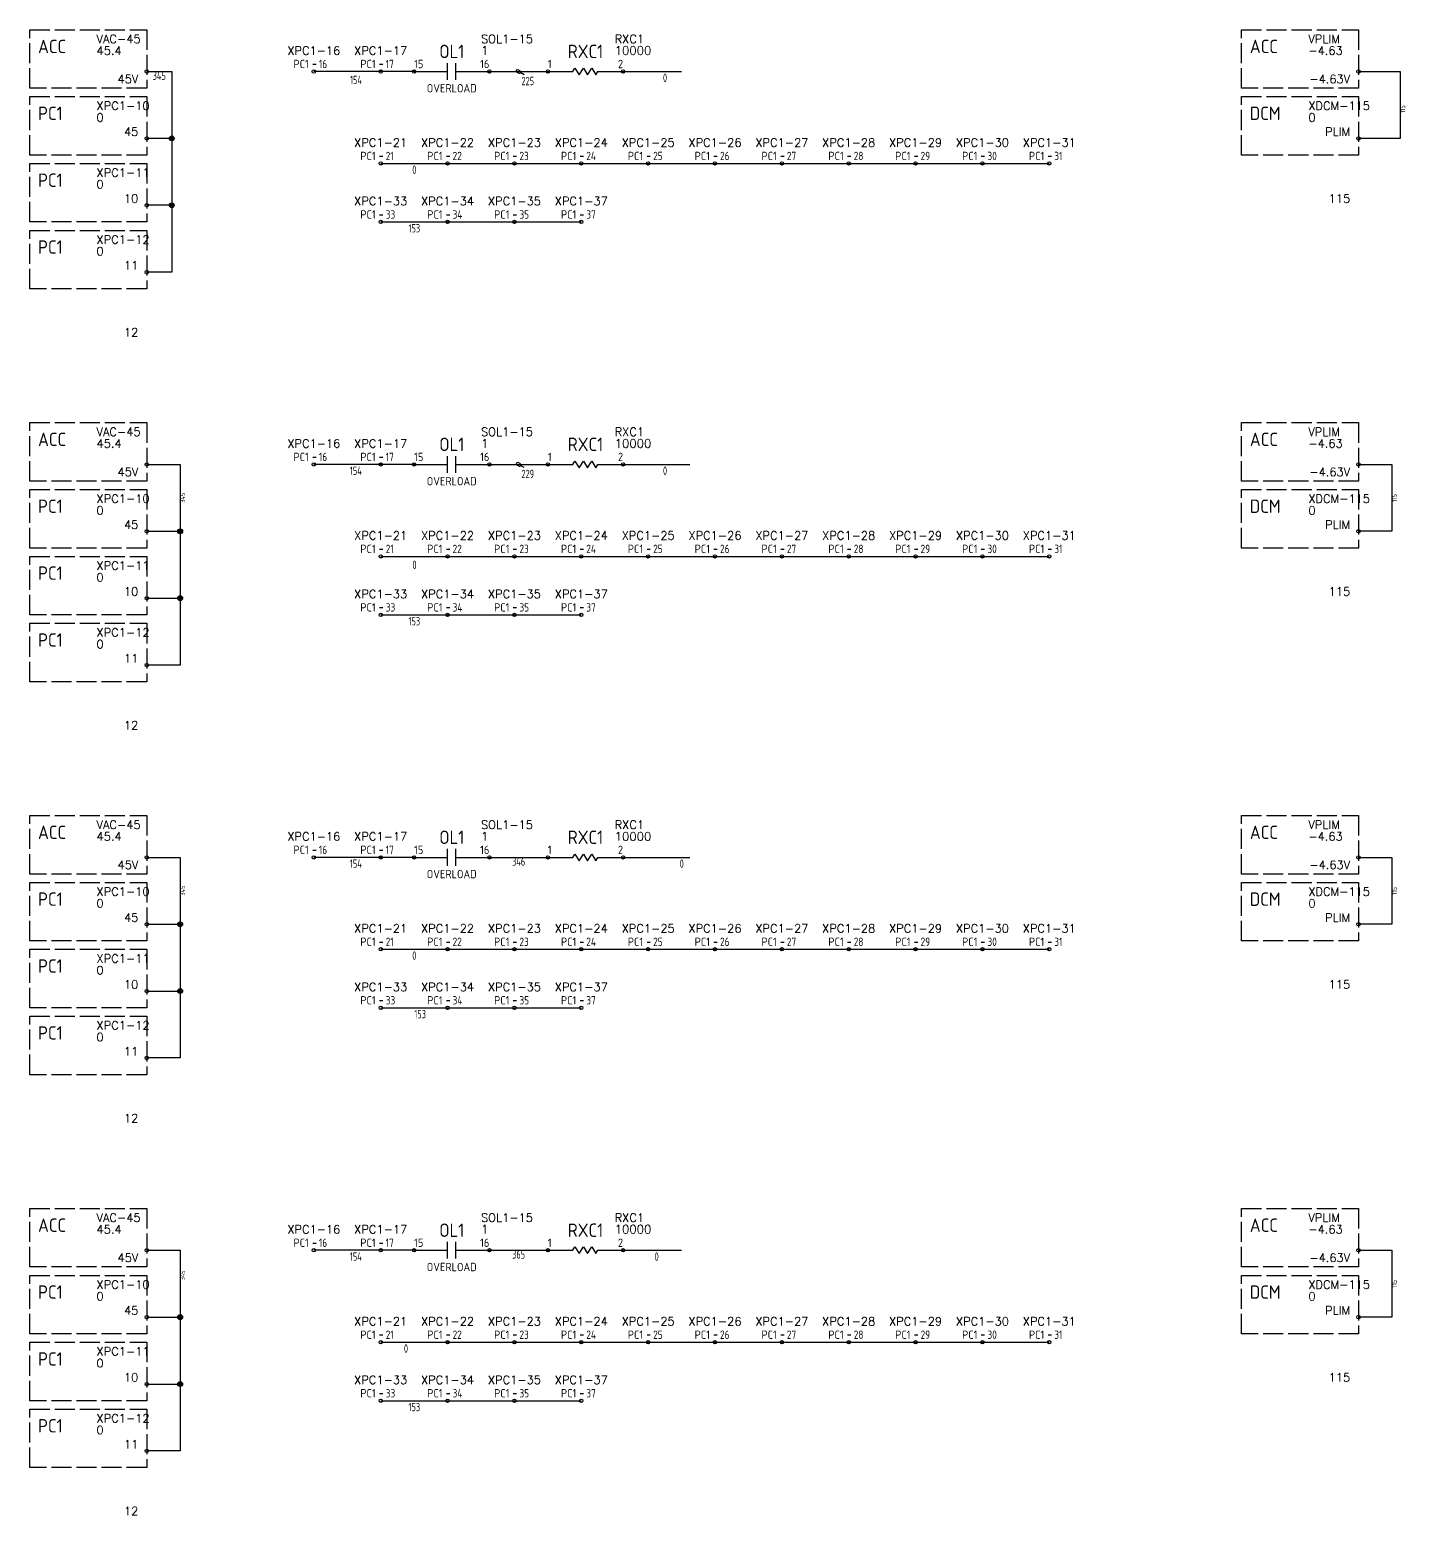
# Model space of a CAD drawing. Header units: millimetres. Extents: x -192 to 1556, y 0 to 646.
# Drawn here: x 1145 to 1556.5, y 170.8 to 615 of the extents above; entities that cross this region are included whole.
import ezdxf
from ezdxf.enums import TextEntityAlignment as Align

# ---------------------------------------------------------------- set-up
doc = ezdxf.new("R2010")
doc.units = ezdxf.units.MM
doc.header["$LTSCALE"] = 0.5
doc.linetypes.add('ACAD_ISO02W100', pattern=[15, 12, -3])
for name, color, linetype in [('NETLIST', 50, 'Continuous'), ('SYMS', 7, 'Continuous'), ('WIREFIXED', 7, 'Continuous'), ('WIRENO', 7, 'Continuous'), ('WIRES', 7, 'Continuous')]:
    doc.layers.add(name, color=color, linetype=linetype)
doc.styles.get("Standard").update_dxf_attribs({"font": 'txt.shx', "bigfont": 'gbcbig.shx'})
doc.styles.add('WD_IEC', font='isocp2.shx', dxfattribs={"width": 0.9, "height": 4})

# ---------------------------------------------------------------- blocks, each defined once
blk = doc.blocks.new('DCM-1')
at = {"linetype": 'ACAD_ISO02W100'}
blk.add_lwpolyline([(-35, 12.5), (0, 12.5), (0, -5), (-35, -5)], close=True, dxfattribs=at)
blk.add_circle((0, 0), 0.5)
at = {"style": 'WD_IEC'}
for tag, height, flags, p in [('LOC', 4, 1, (-32.5, 14.5)), ('DESC1', 3, 9, (-32.5, 2.5))]:
    blk.add_attdef(tag, text='', height=height, dxfattribs=dict(at, flags=flags)).set_placement(p, align=Align.MIDDLE_LEFT)
blk.add_attdef('TAG1', text='', height=4, dxfattribs=at).set_placement((-32.5, 7.5), align=Align.MIDDLE_LEFT)
at = {"style": 'WD_IEC', "flags": 1}
blk.add_attdef('X1TERM01', (0, 0), '', height=0.5, dxfattribs=at)
blk.add_attdef('TERMDESC01', text='', height=2.5).set_placement((-2.5, -1), align=Align.TOP_RIGHT)
blk.add_attdef('TERM01', text='', height=2.5).set_placement((-2.5, -20), align=Align.BOTTOM_RIGHT)
at = {"layer": 'NETLIST'}
for tag, p in [('NETTAG', (-15, 8.5)), ('NETVALUE', (-15, 5))]:
    blk.add_attdef(tag, p, '', height=2.5, dxfattribs=at)
blk = doc.blocks.new('WDDOT')
for radius in [0.72, 0.449, 0.223]:
    blk.add_circle((0, 0), radius)
blk = doc.blocks.new('WD_WNH2')
at = {"linetype": 'Continuous', "style": 'WD_IEC', "width": 0.8}
blk.add_attdef('WIRENO', text='', height=2.5, dxfattribs=at).set_placement((0, 0), align=Align.TOP_CENTER)
at = {"style": 'WD_IEC', "flags": 1}
for tag, p in [('W02USER', (0, -1.21)), ('W03USER', (0, -1.33)), ('W04USER', (0, -1.46)), ('W05USER', (0, -1.58)), ('W06USER', (0, -1.71)), ('W07USER', (0, -1.83)), ('W08USER', (0, -1.96)), ('W09USER', (0, -2.08)), ('W01USER', (0, -1.08)), ('W10USER', (0, -2.21))]:
    blk.add_attdef(tag, text='', height=0.08, dxfattribs=at).set_placement(p, align=Align.CENTER)
blk = doc.blocks.new('WD_WNV2')
at = {"linetype": 'Continuous', "style": 'WD_IEC', "width": 0.8}
blk.add_attdef('WIRENO', text='', height=1.5, rotation=90, dxfattribs=at).set_placement((0, 0), align=Align.TOP_CENTER)
at = {"style": 'WD_IEC', "flags": 1}
for tag, p in [('W01USER', (1.86, -1.08)), ('W02USER', (1.86, -1.21)), ('W03USER', (1.86, -1.33)), ('W04USER', (1.86, -1.46)), ('W05USER', (1.86, -1.58)), ('W06USER', (1.86, -1.71)), ('W07USER', (1.86, -1.83)), ('W08USER', (1.86, -1.96)), ('W09USER', (1.86, -2.08)), ('W10USER', (1.86, -2.21))]:
    blk.add_attdef(tag, text='', height=0.08, dxfattribs=at).set_placement(p, align=Align.CENTER)
blk = doc.blocks.new('TBH-1')
blk.add_line((-0.33, 2.17), (0.65, 2.17))
blk.add_circle((0, 0), 0.5)
at = {"style": 'WD_IEC', "flags": 1}
blk.add_attdef('LOC', text='', height=4, dxfattribs=at).set_placement((-15, 7.5), align=Align.MIDDLE_LEFT)
at = {"style": 'WD_IEC'}
blk.add_attdef('TAG1', text='', height=2.5, dxfattribs=at).set_placement((-1.5, 1), align=Align.RIGHT)
at = {"style": 'WD_IEC', "flags": 1}
blk.add_attdef('X1TERM01', (0, 0), '', height=0.5, dxfattribs=at)
at = {"style": 'WD_IEC', "width": 0.9}
blk.add_attdef('TERM01', (1.5, 1), '', height=2.5, dxfattribs=at)
at = {"layer": 'NETLIST'}
for tag, p in [('NETTAG', (0, 5)), ('NETVALUE', (0, -2.5))]:
    blk.add_attdef(tag, text='', height=2.5, dxfattribs=at).set_placement(p, align=Align.CENTER)
blk = doc.blocks.new('CONTACT-NO')
for p, q in [((2.5, 0), (12.5, 0)), ((12.5, -2.5), (12.5, 2.5)), ((15, -2.5), (15, 2.5)), ((15, 0), (25, 0))]:
    blk.add_line(p, q)
for centre in [(2.5, 0), (25, 0)]:
    blk.add_circle(centre, 0.5)
at = {"style": 'WD_IEC', "flags": 1}
blk.add_attdef('LOC', text='', height=4, dxfattribs=at).set_placement((13.75, 11), align=Align.MIDDLE_CENTER)
at = {"style": 'WD_IEC'}
for tag, height, p in [('TAG1', 4, (13.75, 6)), ('DESC1', 2.5, (13.75, -5))]:
    blk.add_attdef(tag, text='', height=height, dxfattribs=at).set_placement(p, align=Align.MIDDLE_CENTER)
for tag, p, height, flags in [('X4TERM01', (2.5, 0), 0.64, 1), ('TERM01', (2.5, 1), 2.5, 8), ('X1TERM02', (25, 0), 0.64, 1)]:
    blk.add_attdef(tag, p, '', height=height, dxfattribs=dict(at, flags=flags))
at = {"style": 'WD_IEC', "flags": 8}
blk.add_attdef('TERM02', text='', height=2.5, dxfattribs=at).set_placement((25, 1), align=Align.RIGHT)
at = {"layer": 'NETLIST'}
for tag, p, height in [('NETTAG', (22.5, 8.5), 2.5), ('NETVALUE', (22.5, 5), 2.56)]:
    blk.add_attdef(tag, p, '', height=height, dxfattribs=at)
blk = doc.blocks.new('RESISTOR-1')
for p, q in [((0, 0), (7.5, 0)), ((7.5, 0), (8.12, 1)), ((8.12, 1), (9.38, -1)), ((9.38, -1), (10.62, 1)), ((10.62, 1), (11.88, -1)), ((11.88, -1), (13.12, 1)), ((13.12, 1), (14.38, -1)), ((14.38, -1), (15, 0)), ((15, 0), (22.5, 0))]:
    blk.add_line(p, q)
for centre in [(0, 0), (22.5, 0)]:
    blk.add_circle(centre, 0.5)
at = {"style": 'WD_IEC', "flags": 1}
blk.add_attdef('LOC', text='', height=4, dxfattribs=at).set_placement((11.25, 11), align=Align.MIDDLE_CENTER)
at = {"style": 'WD_IEC'}
for tag, height, p in [('TAG1', 4, (11.25, 6)), ('DESC1', 2.5, (10.75, -3))]:
    blk.add_attdef(tag, text='', height=height, dxfattribs=at).set_placement(p, align=Align.MIDDLE_CENTER)
for tag, p, height, flags in [('X4TERM01', (0, 0), 0.64, 1), ('TERM01', (0, 1), 2.5, 8), ('X1TERM02', (22.5, 0), 0.64, 1)]:
    blk.add_attdef(tag, p, '', height=height, dxfattribs=dict(at, flags=flags))
at = {"style": 'WD_IEC', "flags": 8}
blk.add_attdef('TERM02', text='', height=2.5, dxfattribs=at).set_placement((22.5, 1), align=Align.RIGHT)
at = {"layer": 'NETLIST'}
for tag, p, height in [('NETTAG', (20, 8.5), 2.5), ('NETVALUE', (20, 5), 2.56)]:
    blk.add_attdef(tag, p, '', height=height, dxfattribs=at)

msp = doc.modelspace()

# ---------------------------------------------------------------- linework, layer by layer
at = {"layer": 'WIRENO'}
for points in [[(1292.9, 601.55), (1291.94, 602.1), (1291.79, 602.65), (1291.1, 603.04), (1290.56, 602.9), (1290.71, 602.35), (1291.4, 601.96), (1291.67, 602.03)], [(1292.9, 484.05), (1291.94, 484.6), (1291.79, 485.15), (1291.1, 485.54), (1290.56, 485.4), (1290.71, 484.85), (1291.4, 484.46), (1291.67, 484.53)]]:
    msp.add_lwpolyline(points, dxfattribs=at)
at = {"layer": 'WIRES'}
for p, q in [((1180, 602.5), (1187.5, 602.5)), ((1187.5, 602.5), (1187.5, 542.5)), ((1250, 602.5), (1230, 602.5)), ((1260, 602.5), (1250, 602.5)), ((1282.5, 602.5), (1300, 602.5)), ((1322.5, 602.5), (1340, 602.5)), ((1542.5, 602.5), (1555, 602.5)), ((1555, 602.5), (1555, 600)), ((1555, 600), (1555, 582.5)), ((1187.5, 582.5), (1180, 582.5)), ((1555, 582.5), (1542.5, 582.5)), ((1250, 575), (1270, 575)), ((1270, 575), (1290, 575)), ((1290, 575), (1310, 575)), ((1310, 575), (1330, 575)), ((1330, 575), (1350, 575)), ((1350, 575), (1370, 575)), ((1370, 575), (1390, 575)), ((1390, 575), (1410, 575)), ((1410, 575), (1430, 575)), ((1430, 575), (1450, 575)), ((1187.5, 562.5), (1180, 562.5)), ((1250, 557.5), (1270, 557.5)), ((1270, 557.5), (1290, 557.5)), ((1290, 557.5), (1310, 557.5)), ((1187.5, 542.5), (1180, 542.5)), ((1180, 485), (1190, 485)), ((1190, 485), (1190, 425)), ((1250, 485), (1230, 485)), ((1260, 485), (1250, 485)), ((1282.5, 485), (1300, 485)), ((1322.5, 485), (1342.5, 485)), ((1542.5, 485), (1552.5, 485)), ((1552.5, 485), (1552.5, 465)), ((1180, 465), (1190, 465)), ((1552.5, 465), (1542.5, 465)), ((1250, 457.5), (1270, 457.5)), ((1270, 457.5), (1290, 457.5)), ((1290, 457.5), (1310, 457.5)), ((1310, 457.5), (1330, 457.5)), ((1330, 457.5), (1350, 457.5)), ((1350, 457.5), (1370, 457.5)), ((1370, 457.5), (1390, 457.5)), ((1390, 457.5), (1410, 457.5)), ((1410, 457.5), (1430, 457.5)), ((1430, 457.5), (1450, 457.5)), ((1180, 445), (1190, 445)), ((1250, 440), (1270, 440)), ((1270, 440), (1290, 440)), ((1290, 440), (1310, 440)), ((1190, 425), (1180, 425)), ((1180, 367.5), (1190, 367.5)), ((1190, 367.5), (1190, 307.5)), ((1250, 367.5), (1230, 367.5)), ((1260, 367.5), (1250, 367.5)), ((1282.5, 367.5), (1300, 367.5)), ((1322.5, 367.5), (1342.5, 367.5)), ((1542.5, 367.5), (1552.5, 367.5)), ((1552.5, 367.5), (1552.5, 347.5)), ((1180, 347.5), (1190, 347.5)), ((1547.5, 347.5), (1542.5, 347.5)), ((1552.5, 347.5), (1547.5, 347.5)), ((1250, 340), (1270, 340)), ((1270, 340), (1290, 340)), ((1290, 340), (1310, 340)), ((1310, 340), (1330, 340)), ((1330, 340), (1350, 340)), ((1350, 340), (1370, 340)), ((1370, 340), (1390, 340)), ((1390, 340), (1410, 340)), ((1410, 340), (1430, 340)), ((1430, 340), (1450, 340)), ((1180, 327.5), (1190, 327.5)), ((1250, 322.5), (1270, 322.5)), ((1270, 322.5), (1290, 322.5)), ((1290, 322.5), (1310, 322.5)), ((1190, 307.5), (1180, 307.5)), ((1180, 250), (1190, 250)), ((1190, 250), (1190, 190)), ((1250, 250), (1230, 250)), ((1260, 250), (1250, 250)), ((1282.5, 250), (1300, 250)), ((1322.5, 250), (1340, 250)), ((1542.5, 250), (1552.5, 250)), ((1552.5, 250), (1552.5, 230)), ((1180, 230), (1190, 230)), ((1552.5, 230), (1542.5, 230)), ((1250, 222.5), (1270, 222.5)), ((1270, 222.5), (1290, 222.5)), ((1290, 222.5), (1310, 222.5)), ((1310, 222.5), (1330, 222.5)), ((1330, 222.5), (1350, 222.5)), ((1350, 222.5), (1370, 222.5)), ((1370, 222.5), (1390, 222.5)), ((1390, 222.5), (1410, 222.5)), ((1410, 222.5), (1430, 222.5)), ((1430, 222.5), (1450, 222.5)), ((1180, 210), (1190, 210)), ((1250, 205), (1270, 205)), ((1270, 205), (1290, 205)), ((1290, 205), (1310, 205)), ((1190, 190), (1180, 190))]:
    msp.add_line(p, q, dxfattribs=at)

# ---------------------------------------------------------------- block references
for name, p, values in [('DCM-1', (1180, 602.5), {'NETVALUE': '45.4', 'NETTAG': 'VAC-45', 'TERM01': '45', 'TAG1': 'ACC', 'TERMDESC01': '45V'}), ('DCM-1', (1542.5, 602.5), {'NETVALUE': '-4.63', 'NETTAG': 'VPLIM', 'TERM01': 'PLIM', 'TAG1': 'ACC', 'TERMDESC01': '-4.63V'}), ('TBH-1', (1230, 602.5), {'TAG1': 'PC1', 'TERM01': '16', 'NETTAG': 'XPC1-16'}), ('TBH-1', (1250, 602.5), {'TAG1': 'PC1', 'TERM01': '17', 'NETTAG': 'XPC1-17'}), ('DCM-1', (1180, 582.5), {'NETVALUE': '0', 'NETTAG': 'XPC1-10', 'TERM01': '10', 'TAG1': 'PC1'}), ('DCM-1', (1542.5, 582.5), {'NETVALUE': '0', 'NETTAG': 'XDCM-115', 'TERM01': '115', 'TAG1': 'DCM'}), ('TBH-1', (1250, 575), {'TAG1': 'PC1', 'TERM01': '21', 'NETTAG': 'XPC1-21'}), ('TBH-1', (1270, 575), {'TAG1': 'PC1', 'TERM01': '22', 'NETTAG': 'XPC1-22'}), ('TBH-1', (1290, 575), {'TAG1': 'PC1', 'TERM01': '23', 'NETTAG': 'XPC1-23'}), ('TBH-1', (1310, 575), {'TAG1': 'PC1', 'TERM01': '24', 'NETTAG': 'XPC1-24'}), ('TBH-1', (1330, 575), {'TAG1': 'PC1', 'TERM01': '25', 'NETTAG': 'XPC1-25'}), ('TBH-1', (1350, 575), {'TAG1': 'PC1', 'TERM01': '26', 'NETTAG': 'XPC1-26'}), ('TBH-1', (1370, 575), {'TAG1': 'PC1', 'TERM01': '27', 'NETTAG': 'XPC1-27'}), ('TBH-1', (1390, 575), {'TAG1': 'PC1', 'TERM01': '28', 'NETTAG': 'XPC1-28'}), ('TBH-1', (1410, 575), {'TAG1': 'PC1', 'TERM01': '29', 'NETTAG': 'XPC1-29'}), ('TBH-1', (1430, 575), {'TAG1': 'PC1', 'TERM01': '30', 'NETTAG': 'XPC1-30'}), ('TBH-1', (1450, 575), {'TAG1': 'PC1', 'TERM01': '31', 'NETTAG': 'XPC1-31'}), ('DCM-1', (1180, 562.5), {'NETVALUE': '0', 'NETTAG': 'XPC1-11', 'TERM01': '11', 'TAG1': 'PC1'}), ('TBH-1', (1250, 557.5), {'TAG1': 'PC1', 'TERM01': '33', 'NETTAG': 'XPC1-33'}), ('TBH-1', (1270, 557.5), {'TAG1': 'PC1', 'TERM01': '34', 'NETTAG': 'XPC1-34'}), ('TBH-1', (1290, 557.5), {'TAG1': 'PC1', 'TERM01': '35', 'NETTAG': 'XPC1-35'}), ('TBH-1', (1310, 557.5), {'TAG1': 'PC1', 'TERM01': '37', 'NETTAG': 'XPC1-37'}), ('DCM-1', (1180, 542.5), {'NETVALUE': '0', 'NETTAG': 'XPC1-12', 'TERM01': '12', 'TAG1': 'PC1'}), ('DCM-1', (1180, 485), {'NETVALUE': '45.4', 'NETTAG': 'VAC-45', 'TERM01': '45', 'TAG1': 'ACC', 'TERMDESC01': '45V'}), ('DCM-1', (1542.5, 485), {'NETVALUE': '-4.63', 'NETTAG': 'VPLIM', 'TERM01': 'PLIM', 'TAG1': 'ACC', 'TERMDESC01': '-4.63V'}), ('TBH-1', (1230, 485), {'TAG1': 'PC1', 'TERM01': '16', 'NETTAG': 'XPC1-16'}), ('TBH-1', (1250, 485), {'TAG1': 'PC1', 'TERM01': '17', 'NETTAG': 'XPC1-17'}), ('DCM-1', (1180, 465), {'NETVALUE': '0', 'NETTAG': 'XPC1-10', 'TERM01': '10', 'TAG1': 'PC1'}), ('DCM-1', (1542.5, 465), {'NETVALUE': '0', 'NETTAG': 'XDCM-115', 'TERM01': '115', 'TAG1': 'DCM'}), ('TBH-1', (1250, 457.5), {'TAG1': 'PC1', 'TERM01': '21', 'NETTAG': 'XPC1-21'}), ('TBH-1', (1270, 457.5), {'TAG1': 'PC1', 'TERM01': '22', 'NETTAG': 'XPC1-22'}), ('TBH-1', (1290, 457.5), {'TAG1': 'PC1', 'TERM01': '23', 'NETTAG': 'XPC1-23'}), ('TBH-1', (1310, 457.5), {'TAG1': 'PC1', 'TERM01': '24', 'NETTAG': 'XPC1-24'}), ('TBH-1', (1330, 457.5), {'TAG1': 'PC1', 'TERM01': '25', 'NETTAG': 'XPC1-25'}), ('TBH-1', (1350, 457.5), {'TAG1': 'PC1', 'TERM01': '26', 'NETTAG': 'XPC1-26'}), ('TBH-1', (1370, 457.5), {'TAG1': 'PC1', 'TERM01': '27', 'NETTAG': 'XPC1-27'}), ('TBH-1', (1390, 457.5), {'TAG1': 'PC1', 'TERM01': '28', 'NETTAG': 'XPC1-28'}), ('TBH-1', (1410, 457.5), {'TAG1': 'PC1', 'TERM01': '29', 'NETTAG': 'XPC1-29'}), ('TBH-1', (1430, 457.5), {'TAG1': 'PC1', 'TERM01': '30', 'NETTAG': 'XPC1-30'}), ('TBH-1', (1450, 457.5), {'TAG1': 'PC1', 'TERM01': '31', 'NETTAG': 'XPC1-31'}), ('DCM-1', (1180, 445), {'NETVALUE': '0', 'NETTAG': 'XPC1-11', 'TERM01': '11', 'TAG1': 'PC1'}), ('TBH-1', (1250, 440), {'TAG1': 'PC1', 'TERM01': '33', 'NETTAG': 'XPC1-33'}), ('TBH-1', (1270, 440), {'TAG1': 'PC1', 'TERM01': '34', 'NETTAG': 'XPC1-34'}), ('TBH-1', (1290, 440), {'TAG1': 'PC1', 'TERM01': '35', 'NETTAG': 'XPC1-35'}), ('TBH-1', (1310, 440), {'TAG1': 'PC1', 'TERM01': '37', 'NETTAG': 'XPC1-37'}), ('DCM-1', (1180, 425), {'NETVALUE': '0', 'NETTAG': 'XPC1-12', 'TERM01': '12', 'TAG1': 'PC1'}), ('DCM-1', (1180, 367.5), {'NETVALUE': '45.4', 'NETTAG': 'VAC-45', 'TERM01': '45', 'TAG1': 'ACC', 'TERMDESC01': '45V'}), ('DCM-1', (1542.5, 367.5), {'NETVALUE': '-4.63', 'NETTAG': 'VPLIM', 'TERM01': 'PLIM', 'TAG1': 'ACC', 'TERMDESC01': '-4.63V'}), ('TBH-1', (1230, 367.5), {'TAG1': 'PC1', 'TERM01': '16', 'NETTAG': 'XPC1-16'}), ('TBH-1', (1250, 367.5), {'TAG1': 'PC1', 'TERM01': '17', 'NETTAG': 'XPC1-17'}), ('DCM-1', (1180, 347.5), {'NETVALUE': '0', 'NETTAG': 'XPC1-10', 'TERM01': '10', 'TAG1': 'PC1'}), ('DCM-1', (1542.5, 347.5), {'NETVALUE': '0', 'NETTAG': 'XDCM-115', 'TERM01': '115', 'TAG1': 'DCM'}), ('TBH-1', (1250, 340), {'TAG1': 'PC1', 'TERM01': '21', 'NETTAG': 'XPC1-21'}), ('TBH-1', (1270, 340), {'TAG1': 'PC1', 'TERM01': '22', 'NETTAG': 'XPC1-22'}), ('TBH-1', (1290, 340), {'TAG1': 'PC1', 'TERM01': '23', 'NETTAG': 'XPC1-23'}), ('TBH-1', (1310, 340), {'TAG1': 'PC1', 'TERM01': '24', 'NETTAG': 'XPC1-24'}), ('TBH-1', (1330, 340), {'TAG1': 'PC1', 'TERM01': '25', 'NETTAG': 'XPC1-25'}), ('TBH-1', (1350, 340), {'TAG1': 'PC1', 'TERM01': '26', 'NETTAG': 'XPC1-26'}), ('TBH-1', (1370, 340), {'TAG1': 'PC1', 'TERM01': '27', 'NETTAG': 'XPC1-27'}), ('TBH-1', (1390, 340), {'TAG1': 'PC1', 'TERM01': '28', 'NETTAG': 'XPC1-28'}), ('TBH-1', (1410, 340), {'TAG1': 'PC1', 'TERM01': '29', 'NETTAG': 'XPC1-29'}), ('TBH-1', (1430, 340), {'TAG1': 'PC1', 'TERM01': '30', 'NETTAG': 'XPC1-30'}), ('TBH-1', (1450, 340), {'TAG1': 'PC1', 'TERM01': '31', 'NETTAG': 'XPC1-31'}), ('DCM-1', (1180, 327.5), {'NETVALUE': '0', 'NETTAG': 'XPC1-11', 'TERM01': '11', 'TAG1': 'PC1'}), ('TBH-1', (1250, 322.5), {'TAG1': 'PC1', 'TERM01': '33', 'NETTAG': 'XPC1-33'}), ('TBH-1', (1270, 322.5), {'TAG1': 'PC1', 'TERM01': '34', 'NETTAG': 'XPC1-34'}), ('TBH-1', (1290, 322.5), {'TAG1': 'PC1', 'TERM01': '35', 'NETTAG': 'XPC1-35'}), ('TBH-1', (1310, 322.5), {'TAG1': 'PC1', 'TERM01': '37', 'NETTAG': 'XPC1-37'}), ('DCM-1', (1180, 307.5), {'NETVALUE': '0', 'NETTAG': 'XPC1-12', 'TERM01': '12', 'TAG1': 'PC1'}), ('DCM-1', (1180, 250), {'NETVALUE': '45.4', 'NETTAG': 'VAC-45', 'TERM01': '45', 'TAG1': 'ACC', 'TERMDESC01': '45V'}), ('DCM-1', (1542.5, 250), {'NETVALUE': '-4.63', 'NETTAG': 'VPLIM', 'TERM01': 'PLIM', 'TAG1': 'ACC', 'TERMDESC01': '-4.63V'}), ('TBH-1', (1230, 250), {'TAG1': 'PC1', 'TERM01': '16', 'NETTAG': 'XPC1-16'}), ('TBH-1', (1250, 250), {'TAG1': 'PC1', 'TERM01': '17', 'NETTAG': 'XPC1-17'}), ('DCM-1', (1180, 230), {'NETVALUE': '0', 'NETTAG': 'XPC1-10', 'TERM01': '10', 'TAG1': 'PC1'}), ('DCM-1', (1542.5, 230), {'NETVALUE': '0', 'NETTAG': 'XDCM-115', 'TERM01': '115', 'TAG1': 'DCM'}), ('TBH-1', (1250, 222.5), {'TAG1': 'PC1', 'TERM01': '21', 'NETTAG': 'XPC1-21'}), ('TBH-1', (1270, 222.5), {'TAG1': 'PC1', 'TERM01': '22', 'NETTAG': 'XPC1-22'}), ('TBH-1', (1290, 222.5), {'TAG1': 'PC1', 'TERM01': '23', 'NETTAG': 'XPC1-23'}), ('TBH-1', (1310, 222.5), {'TAG1': 'PC1', 'TERM01': '24', 'NETTAG': 'XPC1-24'}), ('TBH-1', (1330, 222.5), {'TAG1': 'PC1', 'TERM01': '25', 'NETTAG': 'XPC1-25'}), ('TBH-1', (1350, 222.5), {'TAG1': 'PC1', 'TERM01': '26', 'NETTAG': 'XPC1-26'}), ('TBH-1', (1370, 222.5), {'TAG1': 'PC1', 'TERM01': '27', 'NETTAG': 'XPC1-27'}), ('TBH-1', (1390, 222.5), {'TAG1': 'PC1', 'TERM01': '28', 'NETTAG': 'XPC1-28'}), ('TBH-1', (1410, 222.5), {'TAG1': 'PC1', 'TERM01': '29', 'NETTAG': 'XPC1-29'}), ('TBH-1', (1430, 222.5), {'TAG1': 'PC1', 'TERM01': '30', 'NETTAG': 'XPC1-30'}), ('TBH-1', (1450, 222.5), {'TAG1': 'PC1', 'TERM01': '31', 'NETTAG': 'XPC1-31'}), ('DCM-1', (1180, 210), {'NETVALUE': '0', 'NETTAG': 'XPC1-11', 'TERM01': '11', 'TAG1': 'PC1'}), ('TBH-1', (1250, 205), {'TAG1': 'PC1', 'TERM01': '33', 'NETTAG': 'XPC1-33'}), ('TBH-1', (1270, 205), {'TAG1': 'PC1', 'TERM01': '34', 'NETTAG': 'XPC1-34'}), ('TBH-1', (1290, 205), {'TAG1': 'PC1', 'TERM01': '35', 'NETTAG': 'XPC1-35'}), ('TBH-1', (1310, 205), {'TAG1': 'PC1', 'TERM01': '37', 'NETTAG': 'XPC1-37'}), ('DCM-1', (1180, 190), {'NETVALUE': '0', 'NETTAG': 'XPC1-12', 'TERM01': '12', 'TAG1': 'PC1'})]:
    msp.add_blockref(name, p).add_auto_attribs(values)
ref = msp.add_blockref('CONTACT-NO', (1257.5, 602.5))
ref.add_attrib('NETTAG', 'SOL1-15', (1280, 611), dxfattribs={"layer": 'NETLIST', "height": 2.5})
ref.add_attrib('NETVALUE', '1', (1280, 607.5), dxfattribs={"layer": 'NETLIST', "height": 2.56})
ref.add_attrib('TAG1', 'OL1', dxfattribs={"height": 4, "style": 'WD_IEC'}).set_placement((1271.25, 608.5), align=Align.MIDDLE_CENTER)
ref.add_attrib('DESC1', 'OVERLOAD', dxfattribs={"height": 2.5, "style": 'WD_IEC'}).set_placement((1271.25, 597.5), align=Align.MIDDLE_CENTER)
ref.add_attrib('TERM01', '15', (1260, 603.5), dxfattribs={"height": 2.5, "style": 'WD_IEC'})
ref.add_attrib('TERM02', '16', dxfattribs={"height": 2.5, "style": 'WD_IEC'}).set_placement((1282.5, 603.5), align=Align.RIGHT)
ref = msp.add_blockref('RESISTOR-1', (1300, 602.5))
ref.add_attrib('NETTAG', 'RXC1', (1320, 611), dxfattribs={"layer": 'NETLIST', "height": 2.5})
ref.add_attrib('NETVALUE', '10000', (1320, 607.5), dxfattribs={"layer": 'NETLIST', "height": 2.56})
ref.add_attrib('TAG1', 'RXC1', dxfattribs={"height": 4, "style": 'WD_IEC'}).set_placement((1311.25, 608.5), align=Align.MIDDLE_CENTER)
ref.add_attrib('TERM01', '1', (1300, 603.5), dxfattribs={"height": 2.5, "style": 'WD_IEC'})
ref.add_attrib('TERM02', '2', dxfattribs={"height": 2.5, "style": 'WD_IEC'}).set_placement((1322.5, 603.5), align=Align.RIGHT)
ref = msp.add_blockref('CONTACT-NO', (1257.5, 485))
ref.add_attrib('NETTAG', 'SOL1-15', (1280, 493.5), dxfattribs={"layer": 'NETLIST', "height": 2.5})
ref.add_attrib('NETVALUE', '1', (1280, 490), dxfattribs={"layer": 'NETLIST', "height": 2.56})
ref.add_attrib('TAG1', 'OL1', dxfattribs={"height": 4, "style": 'WD_IEC'}).set_placement((1271.25, 491), align=Align.MIDDLE_CENTER)
ref.add_attrib('DESC1', 'OVERLOAD', dxfattribs={"height": 2.5, "style": 'WD_IEC'}).set_placement((1271.25, 480), align=Align.MIDDLE_CENTER)
ref.add_attrib('TERM01', '15', (1260, 486), dxfattribs={"height": 2.5, "style": 'WD_IEC'})
ref.add_attrib('TERM02', '16', dxfattribs={"height": 2.5, "style": 'WD_IEC'}).set_placement((1282.5, 486), align=Align.RIGHT)
ref = msp.add_blockref('RESISTOR-1', (1300, 485))
ref.add_attrib('NETTAG', 'RXC1', (1320, 493.5), dxfattribs={"layer": 'NETLIST', "height": 2.5})
ref.add_attrib('NETVALUE', '10000', (1320, 490), dxfattribs={"layer": 'NETLIST', "height": 2.56})
ref.add_attrib('TAG1', 'RXC1', dxfattribs={"height": 4, "style": 'WD_IEC'}).set_placement((1311.25, 491), align=Align.MIDDLE_CENTER)
ref.add_attrib('TERM01', '1', (1300, 486), dxfattribs={"height": 2.5, "style": 'WD_IEC'})
ref.add_attrib('TERM02', '2', dxfattribs={"height": 2.5, "style": 'WD_IEC'}).set_placement((1322.5, 486), align=Align.RIGHT)
ref = msp.add_blockref('CONTACT-NO', (1257.5, 367.5))
ref.add_attrib('NETTAG', 'SOL1-15', (1280, 376), dxfattribs={"layer": 'NETLIST', "height": 2.5})
ref.add_attrib('NETVALUE', '1', (1280, 372.5), dxfattribs={"layer": 'NETLIST', "height": 2.56})
ref.add_attrib('TAG1', 'OL1', dxfattribs={"height": 4, "style": 'WD_IEC'}).set_placement((1271.25, 373.5), align=Align.MIDDLE_CENTER)
ref.add_attrib('DESC1', 'OVERLOAD', dxfattribs={"height": 2.5, "style": 'WD_IEC'}).set_placement((1271.25, 362.5), align=Align.MIDDLE_CENTER)
ref.add_attrib('TERM01', '15', (1260, 368.5), dxfattribs={"height": 2.5, "style": 'WD_IEC'})
ref.add_attrib('TERM02', '16', dxfattribs={"height": 2.5, "style": 'WD_IEC'}).set_placement((1282.5, 368.5), align=Align.RIGHT)
ref = msp.add_blockref('RESISTOR-1', (1300, 367.5))
ref.add_attrib('NETTAG', 'RXC1', (1320, 376), dxfattribs={"layer": 'NETLIST', "height": 2.5})
ref.add_attrib('NETVALUE', '10000', (1320, 372.5), dxfattribs={"layer": 'NETLIST', "height": 2.56})
ref.add_attrib('TAG1', 'RXC1', dxfattribs={"height": 4, "style": 'WD_IEC'}).set_placement((1311.25, 373.5), align=Align.MIDDLE_CENTER)
ref.add_attrib('TERM01', '1', (1300, 368.5), dxfattribs={"height": 2.5, "style": 'WD_IEC'})
ref.add_attrib('TERM02', '2', dxfattribs={"height": 2.5, "style": 'WD_IEC'}).set_placement((1322.5, 368.5), align=Align.RIGHT)
ref = msp.add_blockref('CONTACT-NO', (1257.5, 250))
ref.add_attrib('NETTAG', 'SOL1-15', (1280, 258.5), dxfattribs={"layer": 'NETLIST', "height": 2.5})
ref.add_attrib('NETVALUE', '1', (1280, 255), dxfattribs={"layer": 'NETLIST', "height": 2.56})
ref.add_attrib('TAG1', 'OL1', dxfattribs={"height": 4, "style": 'WD_IEC'}).set_placement((1271.25, 256), align=Align.MIDDLE_CENTER)
ref.add_attrib('DESC1', 'OVERLOAD', dxfattribs={"height": 2.5, "style": 'WD_IEC'}).set_placement((1271.25, 245), align=Align.MIDDLE_CENTER)
ref.add_attrib('TERM01', '15', (1260, 251), dxfattribs={"height": 2.5, "style": 'WD_IEC'})
ref.add_attrib('TERM02', '16', dxfattribs={"height": 2.5, "style": 'WD_IEC'}).set_placement((1282.5, 251), align=Align.RIGHT)
ref = msp.add_blockref('RESISTOR-1', (1300, 250))
ref.add_attrib('NETTAG', 'RXC1', (1320, 258.5), dxfattribs={"layer": 'NETLIST', "height": 2.5})
ref.add_attrib('NETVALUE', '10000', (1320, 255), dxfattribs={"layer": 'NETLIST', "height": 2.56})
ref.add_attrib('TAG1', 'RXC1', dxfattribs={"height": 4, "style": 'WD_IEC'}).set_placement((1311.25, 256), align=Align.MIDDLE_CENTER)
ref.add_attrib('TERM01', '1', (1300, 251), dxfattribs={"height": 2.5, "style": 'WD_IEC'})
ref.add_attrib('TERM02', '2', dxfattribs={"height": 2.5, "style": 'WD_IEC'}).set_placement((1322.5, 251), align=Align.RIGHT)
at = {"layer": 'SYMS'}
for p in [(1187.5, 582.5), (1187.5, 562.5), (1190, 465), (1190, 445), (1190, 347.5), (1190, 327.5), (1190, 230), (1190, 210)]:
    msp.add_blockref('WDDOT', p, dxfattribs=at)
at = {"layer": 'WIREFIXED'}
ref = msp.add_blockref('WD_WNH2', (1242.5, 602.5), dxfattribs=at)
ref.add_attrib('WIRENOF', '154', dxfattribs={"linetype": 'Continuous', "height": 2.5, "style": 'WD_IEC', "width": 0.8}).set_placement((1242.61, 601.23), align=Align.TOP_CENTER)
ref = msp.add_blockref('WD_WNH2', (1335, 602.5), dxfattribs=at)
ref.add_attrib('WIRENOF', '0', dxfattribs={"linetype": 'Continuous', "height": 2.5, "style": 'WD_IEC', "width": 0.8}).set_placement((1335.06, 601.87), align=Align.TOP_CENTER)
ref = msp.add_blockref('WD_WNV2', (1555, 591.25), dxfattribs=at)
ref.add_attrib('WIRENOF', '115', dxfattribs={"linetype": 'Continuous', "height": 1.5, "rotation": 90, "style": 'WD_IEC', "width": 0.8}).set_placement((1555, 591.25), align=Align.TOP_CENTER)
ref = msp.add_blockref('WD_WNH2', (1260, 575), dxfattribs=at)
ref.add_attrib('WIRENOF', '0', dxfattribs={"linetype": 'Continuous', "height": 2.5, "style": 'WD_IEC', "width": 0.8}).set_placement((1260.06, 574.37), align=Align.TOP_CENTER)
ref = msp.add_blockref('WD_WNH2', (1260, 557.5), dxfattribs=at)
ref.add_attrib('WIRENOF', '153', dxfattribs={"linetype": 'Continuous', "height": 2.5, "style": 'WD_IEC', "width": 0.8}).set_placement((1260.06, 556.87), align=Align.TOP_CENTER)
ref = msp.add_blockref('WD_WNH2', (1242.5, 485), dxfattribs=at)
ref.add_attrib('WIRENOF', '154', dxfattribs={"linetype": 'Continuous', "height": 2.5, "style": 'WD_IEC', "width": 0.8}).set_placement((1242.56, 484.37), align=Align.TOP_CENTER)
ref = msp.add_blockref('WD_WNH2', (1335, 485), dxfattribs=at)
ref.add_attrib('WIRENOF', '0', dxfattribs={"linetype": 'Continuous', "height": 2.5, "style": 'WD_IEC', "width": 0.8}).set_placement((1335.06, 484.37), align=Align.TOP_CENTER)
ref = msp.add_blockref('WD_WNV2', (1190, 475), dxfattribs=at)
ref.add_attrib('WIRENOF', '345', dxfattribs={"linetype": 'Continuous', "height": 1.5, "rotation": 90, "style": 'WD_IEC', "width": 0.8}).set_placement((1190, 475), align=Align.TOP_CENTER)
ref = msp.add_blockref('WD_WNV2', (1552.5, 475), dxfattribs=at)
ref.add_attrib('WIRENOF', '115', dxfattribs={"linetype": 'Continuous', "height": 1.5, "rotation": 90, "style": 'WD_IEC', "width": 0.8}).set_placement((1552.5, 475), align=Align.TOP_CENTER)
ref = msp.add_blockref('WD_WNH2', (1260, 457.5), dxfattribs=at)
ref.add_attrib('WIRENOF', '0', dxfattribs={"linetype": 'Continuous', "height": 2.5, "style": 'WD_IEC', "width": 0.8}).set_placement((1260.11, 456.23), align=Align.TOP_CENTER)
ref = msp.add_blockref('WD_WNH2', (1260, 440), dxfattribs=at)
ref.add_attrib('WIRENOF', '153', dxfattribs={"linetype": 'Continuous', "height": 2.5, "style": 'WD_IEC', "width": 0.8}).set_placement((1260.06, 439.37), align=Align.TOP_CENTER)
ref = msp.add_blockref('WD_WNH2', (1242.5, 367.5), dxfattribs=at)
ref.add_attrib('WIRENOF', '154', dxfattribs={"linetype": 'Continuous', "height": 2.5, "style": 'WD_IEC', "width": 0.8}).set_placement((1242.56, 366.87), align=Align.TOP_CENTER)
ref = msp.add_blockref('WD_WNH2', (1340, 367.5), dxfattribs=at)
ref.add_attrib('WIRENOF', '0', dxfattribs={"linetype": 'Continuous', "height": 2.5, "style": 'WD_IEC', "width": 0.8}).set_placement((1340.06, 366.87), align=Align.TOP_CENTER)
ref = msp.add_blockref('WD_WNV2', (1190, 357.5), dxfattribs=at)
ref.add_attrib('WIRENOF', '345', dxfattribs={"linetype": 'Continuous', "height": 1.5, "rotation": 90, "style": 'WD_IEC', "width": 0.8}).set_placement((1190, 357.5), align=Align.TOP_CENTER)
ref = msp.add_blockref('WD_WNV2', (1552.5, 357.5), dxfattribs=at)
ref.add_attrib('WIRENOF', '115', dxfattribs={"linetype": 'Continuous', "height": 1.5, "rotation": 90, "style": 'WD_IEC', "width": 0.8}).set_placement((1552.5, 357.5), align=Align.TOP_CENTER)
ref = msp.add_blockref('WD_WNH2', (1260, 340), dxfattribs=at)
ref.add_attrib('WIRENOF', '0', dxfattribs={"linetype": 'Continuous', "height": 2.5, "style": 'WD_IEC', "width": 0.8}).set_placement((1260.06, 339.37), align=Align.TOP_CENTER)
ref = msp.add_blockref('WD_WNH2', (1261.73, 322.5), dxfattribs=at)
ref.add_attrib('WIRENOF', '153', dxfattribs={"linetype": 'Continuous', "height": 2.5, "style": 'WD_IEC', "width": 0.8}).set_placement((1261.79, 321.87), align=Align.TOP_CENTER)
ref = msp.add_blockref('WD_WNH2', (1242.5, 250), dxfattribs=at)
ref.add_attrib('WIRENOF', '154', dxfattribs={"linetype": 'Continuous', "height": 2.5, "style": 'WD_IEC', "width": 0.8}).set_placement((1242.56, 249.37), align=Align.TOP_CENTER)
ref = msp.add_blockref('WD_WNH2', (1332.5, 250), dxfattribs=at)
ref.add_attrib('WIRENOF', '0', dxfattribs={"linetype": 'Continuous', "height": 2.5, "style": 'WD_IEC', "width": 0.8}).set_placement((1332.56, 249.37), align=Align.TOP_CENTER)
ref = msp.add_blockref('WD_WNV2', (1190, 242.5), dxfattribs=at)
ref.add_attrib('WIRENOF', '345', dxfattribs={"linetype": 'Continuous', "height": 1.5, "rotation": 90, "style": 'WD_IEC', "width": 0.8}).set_placement((1190, 242.5), align=Align.TOP_CENTER)
ref = msp.add_blockref('WD_WNV2', (1552.5, 240), dxfattribs=at)
ref.add_attrib('WIRENOF', '115', dxfattribs={"linetype": 'Continuous', "height": 1.5, "rotation": 90, "style": 'WD_IEC', "width": 0.8}).set_placement((1552.5, 240), align=Align.TOP_CENTER)
ref = msp.add_blockref('WD_WNH2', (1257.5, 222.5), dxfattribs=at)
ref.add_attrib('WIRENOF', '0', dxfattribs={"linetype": 'Continuous', "height": 2.5, "style": 'WD_IEC', "width": 0.8}).set_placement((1257.56, 221.87), align=Align.TOP_CENTER)
ref = msp.add_blockref('WD_WNH2', (1260, 205), dxfattribs=at)
ref.add_attrib('WIRENOF', '153', dxfattribs={"linetype": 'Continuous', "height": 2.5, "style": 'WD_IEC', "width": 0.8}).set_placement((1260.06, 204.37), align=Align.TOP_CENTER)
at = {"layer": 'WIRENO'}
ref = msp.add_blockref('WD_WNH2', (1183.75, 602.5), dxfattribs=at)
ref.add_attrib('WIRENO', '345', dxfattribs={"linetype": 'Continuous', "height": 2.5, "style": 'WD_IEC', "width": 0.8}).set_placement((1183.75, 602.5), align=Align.TOP_CENTER)
ref = msp.add_blockref('WD_WNH2', (1291.25, 602.5), dxfattribs=at)
ref.add_attrib('WIRENO', '225', dxfattribs={"linetype": 'Continuous', "height": 2.5, "style": 'WD_IEC', "width": 0.8}).set_placement((1294, 600.91), align=Align.TOP_CENTER)
ref = msp.add_blockref('WD_WNH2', (1291.25, 485), dxfattribs=at)
ref.add_attrib('WIRENO', '229', dxfattribs={"linetype": 'Continuous', "height": 2.5, "style": 'WD_IEC', "width": 0.8}).set_placement((1294, 483.41), align=Align.TOP_CENTER)
ref = msp.add_blockref('WD_WNH2', (1291.25, 367.5), dxfattribs=at)
ref.add_attrib('WIRENO', '346', dxfattribs={"linetype": 'Continuous', "height": 2.5, "style": 'WD_IEC', "width": 0.8}).set_placement((1291.25, 367.5), align=Align.TOP_CENTER)
ref = msp.add_blockref('WD_WNH2', (1291.25, 250), dxfattribs=at)
ref.add_attrib('WIRENO', '365', dxfattribs={"linetype": 'Continuous', "height": 2.5, "style": 'WD_IEC', "width": 0.8}).set_placement((1291.25, 250), align=Align.TOP_CENTER)

doc.saveas('drawing.dxf')
